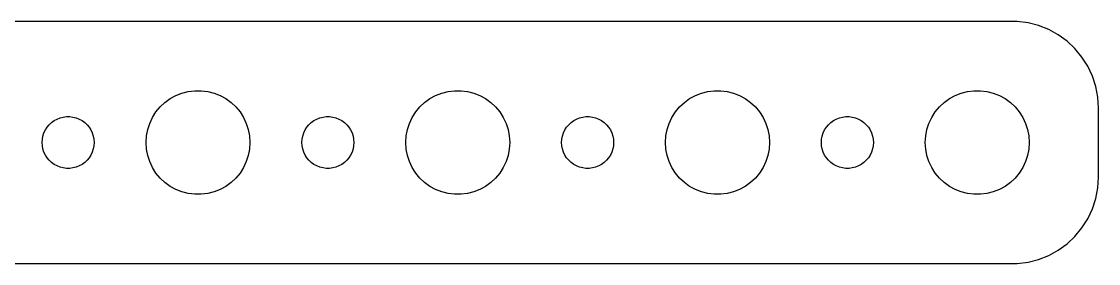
# Model space of a CAD drawing. Header units: metres. Extents: x -60 to 60, y -44 to 44.
# Drawn here: x -2.7 to 59.5, y -44.5 to -30.5 of the extents above; entities that cross this region are included whole.
import ezdxf

# ---------------------------------------------------------------- set-up
doc = ezdxf.new("R2010")
doc.units = ezdxf.units.M

msp = doc.modelspace()

# ---------------------------------------------------------------- linework, layer by layer
for p, q in [((54.8139, -30.5099), (-45.5, -30.5099)), ((55.4369, -30.5886), (54.8139, -30.5099)), ((56.0451, -30.7447), (55.4369, -30.5886)), ((56.6289, -30.9759), (56.0451, -30.7447)), ((57.1791, -31.2784), (56.6289, -30.9759)), ((57.6871, -31.6474), (57.1791, -31.2784)), ((58.1448, -32.0773), (57.6871, -31.6474)), ((58.5451, -32.5611), (58.1448, -32.0773)), ((58.8815, -33.0912), (58.5451, -32.5611)), ((59.1489, -33.6594), (58.8815, -33.0912)), ((59.3429, -34.2565), (59.1489, -33.6594)), ((5.89252, -34.967), (6.22266, -34.7855)), ((6.22266, -34.7855), (6.57294, -34.6468)), ((6.57294, -34.6468), (6.93785, -34.5531)), ((6.93785, -34.5531), (7.31161, -34.5059)), ((7.31161, -34.5059), (7.68837, -34.5059)), ((7.68837, -34.5059), (8.06213, -34.5531)), ((8.06213, -34.5531), (8.42705, -34.6468)), ((8.42705, -34.6468), (8.77733, -34.7855)), ((8.77733, -34.7855), (9.10747, -34.967)), ((20.8925, -34.967), (21.2227, -34.7855)), ((21.2227, -34.7855), (21.5729, -34.6468)), ((21.5729, -34.6468), (21.9379, -34.5531)), ((21.9379, -34.5531), (22.3116, -34.5059)), ((22.3116, -34.5059), (22.6884, -34.5059)), ((22.6884, -34.5059), (23.0621, -34.5531)), ((23.0621, -34.5531), (23.427, -34.6468)), ((23.427, -34.6468), (23.7773, -34.7855)), ((23.7773, -34.7855), (24.1075, -34.967)), ((35.8925, -34.967), (36.2227, -34.7855)), ((36.2227, -34.7855), (36.5729, -34.6468)), ((36.5729, -34.6468), (36.9379, -34.5531)), ((36.9379, -34.5531), (37.3116, -34.5059)), ((37.3116, -34.5059), (37.6884, -34.5059)), ((37.6884, -34.5059), (38.0621, -34.5531)), ((38.0621, -34.5531), (38.427, -34.6468)), ((38.427, -34.6468), (38.7773, -34.7855)), ((38.7773, -34.7855), (39.1075, -34.967)), ((50.8925, -34.967), (51.2227, -34.7855)), ((51.2227, -34.7855), (51.5729, -34.6468)), ((51.5729, -34.6468), (51.9379, -34.5531)), ((51.9379, -34.5531), (52.3116, -34.5059)), ((52.3116, -34.5059), (52.6884, -34.5059)), ((52.6884, -34.5059), (53.0621, -34.5531)), ((53.0621, -34.5531), (53.427, -34.6468)), ((53.427, -34.6468), (53.7773, -34.7855)), ((53.7773, -34.7855), (54.1075, -34.967)), ((59.4606, -34.8733), (59.3429, -34.2565)), ((5.07294, -35.7366), (5.31308, -35.4464)), ((5.31308, -35.4464), (5.58772, -35.1885)), ((5.58772, -35.1885), (5.89252, -34.967)), ((9.10747, -34.967), (9.41226, -35.1885)), ((9.41226, -35.1885), (9.6869, -35.4464)), ((9.6869, -35.4464), (9.92705, -35.7366)), ((20.0729, -35.7366), (20.3131, -35.4464)), ((20.3131, -35.4464), (20.5877, -35.1885)), ((20.5877, -35.1885), (20.8925, -34.967)), ((24.1075, -34.967), (24.4123, -35.1885)), ((24.4123, -35.1885), (24.6869, -35.4464)), ((24.6869, -35.4464), (24.927, -35.7366)), ((35.0729, -35.7366), (35.3131, -35.4464)), ((35.3131, -35.4464), (35.5877, -35.1885)), ((35.5877, -35.1885), (35.8925, -34.967)), ((39.1075, -34.967), (39.4123, -35.1885)), ((39.4123, -35.1885), (39.6869, -35.4464)), ((39.6869, -35.4464), (39.927, -35.7366)), ((50.0729, -35.7366), (50.3131, -35.4464)), ((50.3131, -35.4464), (50.5877, -35.1885)), ((50.5877, -35.1885), (50.8925, -34.967)), ((54.1075, -34.967), (54.4123, -35.1885)), ((54.4123, -35.1885), (54.6869, -35.4464)), ((54.6869, -35.4464), (54.927, -35.7366)), ((59.5, -35.5), (59.4606, -34.8733)), ((-0.46352, -36.0734), (-0.28107, -36.0266)), ((-0.28107, -36.0266), (-0.09418, -36.003)), ((-0.09418, -36.003), (0.09418, -36.003)), ((0.09418, -36.003), (0.28107, -36.0266)), ((0.28107, -36.0266), (0.46352, -36.0734)), ((4.71066, -36.3956), (4.87108, -36.0547)), ((4.87108, -36.0547), (5.07294, -35.7366)), ((9.92705, -35.7366), (10.1289, -36.0547)), ((10.1289, -36.0547), (10.2893, -36.3956)), ((14.5365, -36.0734), (14.7189, -36.0266)), ((14.7189, -36.0266), (14.9058, -36.003)), ((14.9058, -36.003), (15.0942, -36.003)), ((15.0942, -36.003), (15.2811, -36.0266)), ((15.2811, -36.0266), (15.4635, -36.0734)), ((19.7107, -36.3956), (19.8711, -36.0547)), ((19.8711, -36.0547), (20.0729, -35.7366)), ((24.927, -35.7366), (25.1289, -36.0547)), ((25.1289, -36.0547), (25.2893, -36.3956)), ((29.5365, -36.0734), (29.7189, -36.0266)), ((29.7189, -36.0266), (29.9058, -36.003)), ((29.9058, -36.003), (30.0942, -36.003)), ((30.0942, -36.003), (30.2811, -36.0266)), ((30.2811, -36.0266), (30.4635, -36.0734)), ((34.7107, -36.3956), (34.8711, -36.0547)), ((34.8711, -36.0547), (35.0729, -35.7366)), ((39.927, -35.7366), (40.1289, -36.0547)), ((40.1289, -36.0547), (40.2893, -36.3956)), ((44.5365, -36.0734), (44.7189, -36.0266)), ((44.7189, -36.0266), (44.9058, -36.003)), ((44.9058, -36.003), (45.0942, -36.003)), ((45.0942, -36.003), (45.2811, -36.0266)), ((45.2811, -36.0266), (45.4635, -36.0734)), ((49.7107, -36.3956), (49.8711, -36.0547)), ((49.8711, -36.0547), (50.0729, -35.7366)), ((54.927, -35.7366), (55.1289, -36.0547)), ((55.1289, -36.0547), (55.2893, -36.3956)), ((59.5, -39.5), (59.5, -35.5)), ((-1.31445, -36.7774), (-1.21352, -36.6183)), ((-1.21352, -36.6183), (-1.09344, -36.4732)), ((-1.09344, -36.4732), (-0.95613, -36.3442)), ((-0.95613, -36.3442), (-0.80373, -36.2335)), ((-0.80373, -36.2335), (-0.63866, -36.1428)), ((-0.63866, -36.1428), (-0.46352, -36.0734)), ((0.46352, -36.0734), (0.63866, -36.1428)), ((0.63866, -36.1428), (0.80373, -36.2335)), ((0.80373, -36.2335), (0.95613, -36.3442)), ((0.95613, -36.3442), (1.09344, -36.4732)), ((1.09344, -36.4732), (1.21352, -36.6183)), ((1.21352, -36.6183), (1.31445, -36.7774)), ((4.59424, -36.7539), (4.71066, -36.3956)), ((10.2893, -36.3956), (10.4057, -36.7539)), ((13.6855, -36.7774), (13.7865, -36.6183)), ((13.7865, -36.6183), (13.9065, -36.4732)), ((13.9065, -36.4732), (14.0439, -36.3442)), ((14.0439, -36.3442), (14.1963, -36.2335)), ((14.1963, -36.2335), (14.3613, -36.1428)), ((14.3613, -36.1428), (14.5365, -36.0734)), ((15.4635, -36.0734), (15.6387, -36.1428)), ((15.6387, -36.1428), (15.8037, -36.2335)), ((15.8037, -36.2335), (15.9561, -36.3442)), ((15.9561, -36.3442), (16.0934, -36.4732)), ((16.0934, -36.4732), (16.2135, -36.6183)), ((16.2135, -36.6183), (16.3145, -36.7774)), ((19.5942, -36.7539), (19.7107, -36.3956)), ((25.2893, -36.3956), (25.4057, -36.7539)), ((28.6855, -36.7774), (28.7865, -36.6183)), ((28.7865, -36.6183), (28.9065, -36.4732)), ((28.9065, -36.4732), (29.0439, -36.3442)), ((29.0439, -36.3442), (29.1963, -36.2335)), ((29.1963, -36.2335), (29.3613, -36.1428)), ((29.3613, -36.1428), (29.5365, -36.0734)), ((30.4635, -36.0734), (30.6387, -36.1428)), ((30.6387, -36.1428), (30.8037, -36.2335)), ((30.8037, -36.2335), (30.9561, -36.3442)), ((30.9561, -36.3442), (31.0934, -36.4732)), ((31.0934, -36.4732), (31.2135, -36.6183)), ((31.2135, -36.6183), (31.3145, -36.7774)), ((34.5942, -36.7539), (34.7107, -36.3956)), ((40.2893, -36.3956), (40.4057, -36.7539)), ((43.6855, -36.7774), (43.7865, -36.6183)), ((43.7865, -36.6183), (43.9065, -36.4732)), ((43.9065, -36.4732), (44.0439, -36.3442)), ((44.0439, -36.3442), (44.1963, -36.2335)), ((44.1963, -36.2335), (44.3613, -36.1428)), ((44.3613, -36.1428), (44.5365, -36.0734)), ((45.4635, -36.0734), (45.6387, -36.1428)), ((45.6387, -36.1428), (45.8037, -36.2335)), ((45.8037, -36.2335), (45.9561, -36.3442)), ((45.9561, -36.3442), (46.0934, -36.4732)), ((46.0934, -36.4732), (46.2135, -36.6183)), ((46.2135, -36.6183), (46.3145, -36.7774)), ((49.5942, -36.7539), (49.7107, -36.3956)), ((55.2893, -36.3956), (55.4057, -36.7539)), ((-1.5, -37.5), (-1.48816, -37.312)), ((-1.48816, -37.312), (-1.45287, -37.127)), ((-1.45287, -37.127), (-1.39465, -36.9478)), ((-1.39465, -36.9478), (-1.31445, -36.7774)), ((1.31445, -36.7774), (1.39465, -36.9478)), ((1.39465, -36.9478), (1.45287, -37.127)), ((1.45287, -37.127), (1.48816, -37.312)), ((1.48816, -37.312), (1.5, -37.5)), ((4.5, -37.5), (4.52365, -37.124)), ((4.52365, -37.124), (4.59424, -36.7539)), ((10.4057, -36.7539), (10.4763, -37.124)), ((10.4763, -37.124), (10.5, -37.5)), ((13.5, -37.5), (13.5118, -37.312)), ((13.5118, -37.312), (13.5471, -37.127)), ((13.5471, -37.127), (13.6053, -36.9478)), ((13.6053, -36.9478), (13.6855, -36.7774)), ((16.3145, -36.7774), (16.3947, -36.9478)), ((16.3947, -36.9478), (16.4529, -37.127)), ((16.4529, -37.127), (16.4882, -37.312)), ((16.4882, -37.312), (16.5, -37.5)), ((19.5, -37.5), (19.5237, -37.124)), ((19.5237, -37.124), (19.5942, -36.7539)), ((25.4057, -36.7539), (25.4763, -37.124)), ((25.4763, -37.124), (25.5, -37.5)), ((28.5, -37.5), (28.5118, -37.312)), ((28.5118, -37.312), (28.5471, -37.127)), ((28.5471, -37.127), (28.6053, -36.9478)), ((28.6053, -36.9478), (28.6855, -36.7774)), ((31.3145, -36.7774), (31.3947, -36.9478)), ((31.3947, -36.9478), (31.4529, -37.127)), ((31.4529, -37.127), (31.4882, -37.312)), ((31.4882, -37.312), (31.5, -37.5)), ((34.5, -37.5), (34.5237, -37.124)), ((34.5237, -37.124), (34.5942, -36.7539)), ((40.4057, -36.7539), (40.4763, -37.124)), ((40.4763, -37.124), (40.5, -37.5)), ((43.5, -37.5), (43.5118, -37.312)), ((43.5118, -37.312), (43.5471, -37.127)), ((43.5471, -37.127), (43.6053, -36.9478)), ((43.6053, -36.9478), (43.6855, -36.7774)), ((46.3145, -36.7774), (46.3947, -36.9478)), ((46.3947, -36.9478), (46.4529, -37.127)), ((46.4529, -37.127), (46.4882, -37.312)), ((46.4882, -37.312), (46.5, -37.5)), ((49.5, -37.5), (49.5237, -37.124)), ((49.5237, -37.124), (49.5942, -36.7539)), ((55.4057, -36.7539), (55.4763, -37.124)), ((55.4763, -37.124), (55.5, -37.5)), ((-1.48816, -37.688), (-1.5, -37.5)), ((-1.45287, -37.873), (-1.48816, -37.688)), ((-1.39465, -38.0522), (-1.45287, -37.873)), ((1.45287, -37.873), (1.39465, -38.0522)), ((1.48816, -37.688), (1.45287, -37.873)), ((1.5, -37.5), (1.48816, -37.688)), ((4.52365, -37.876), (4.5, -37.5)), ((4.59424, -38.2461), (4.52365, -37.876)), ((10.4763, -37.876), (10.4057, -38.2461)), ((10.5, -37.5), (10.4763, -37.876)), ((13.5118, -37.688), (13.5, -37.5)), ((13.5471, -37.873), (13.5118, -37.688)), ((13.6053, -38.0522), (13.5471, -37.873)), ((16.4529, -37.873), (16.3947, -38.0522)), ((16.4882, -37.688), (16.4529, -37.873)), ((16.5, -37.5), (16.4882, -37.688)), ((19.5237, -37.876), (19.5, -37.5)), ((19.5942, -38.2461), (19.5237, -37.876)), ((25.4763, -37.876), (25.4057, -38.2461)), ((25.5, -37.5), (25.4763, -37.876)), ((28.5118, -37.688), (28.5, -37.5)), ((28.5471, -37.873), (28.5118, -37.688)), ((28.6053, -38.0522), (28.5471, -37.873)), ((31.4529, -37.873), (31.3947, -38.0522)), ((31.4882, -37.688), (31.4529, -37.873)), ((31.5, -37.5), (31.4882, -37.688)), ((34.5237, -37.876), (34.5, -37.5)), ((34.5942, -38.2461), (34.5237, -37.876)), ((40.4763, -37.876), (40.4057, -38.2461)), ((40.5, -37.5), (40.4763, -37.876)), ((43.5118, -37.688), (43.5, -37.5)), ((43.5471, -37.873), (43.5118, -37.688)), ((43.6053, -38.0522), (43.5471, -37.873)), ((46.4529, -37.873), (46.3947, -38.0522)), ((46.4882, -37.688), (46.4529, -37.873)), ((46.5, -37.5), (46.4882, -37.688)), ((49.5237, -37.876), (49.5, -37.5)), ((49.5942, -38.2461), (49.5237, -37.876)), ((55.4763, -37.876), (55.4057, -38.2461)), ((55.5, -37.5), (55.4763, -37.876)), ((-1.31445, -38.2226), (-1.39465, -38.0522)), ((-1.21352, -38.3817), (-1.31445, -38.2226)), ((-1.09344, -38.5268), (-1.21352, -38.3817)), ((-0.95613, -38.6558), (-1.09344, -38.5268)), ((1.09344, -38.5268), (0.95613, -38.6558)), ((1.21352, -38.3817), (1.09344, -38.5268)), ((1.31445, -38.2226), (1.21352, -38.3817)), ((1.39465, -38.0522), (1.31445, -38.2226)), ((4.71066, -38.6044), (4.59424, -38.2461)), ((10.4057, -38.2461), (10.2893, -38.6044)), ((13.6855, -38.2226), (13.6053, -38.0522)), ((13.7865, -38.3817), (13.6855, -38.2226)), ((13.9065, -38.5268), (13.7865, -38.3817)), ((14.0439, -38.6558), (13.9065, -38.5268)), ((16.0934, -38.5268), (15.9561, -38.6558)), ((16.2135, -38.3817), (16.0934, -38.5268)), ((16.3145, -38.2226), (16.2135, -38.3817)), ((16.3947, -38.0522), (16.3145, -38.2226)), ((19.7107, -38.6044), (19.5942, -38.2461)), ((25.4057, -38.2461), (25.2893, -38.6044)), ((28.6855, -38.2226), (28.6053, -38.0522)), ((28.7865, -38.3817), (28.6855, -38.2226)), ((28.9065, -38.5268), (28.7865, -38.3817)), ((29.0439, -38.6558), (28.9065, -38.5268)), ((31.0934, -38.5268), (30.9561, -38.6558)), ((31.2135, -38.3817), (31.0934, -38.5268)), ((31.3145, -38.2226), (31.2135, -38.3817)), ((31.3947, -38.0522), (31.3145, -38.2226)), ((34.7107, -38.6044), (34.5942, -38.2461)), ((40.4057, -38.2461), (40.2893, -38.6044)), ((43.6855, -38.2226), (43.6053, -38.0522)), ((43.7865, -38.3817), (43.6855, -38.2226)), ((43.9065, -38.5268), (43.7865, -38.3817)), ((44.0439, -38.6558), (43.9065, -38.5268)), ((46.0934, -38.5268), (45.9561, -38.6558)), ((46.2135, -38.3817), (46.0934, -38.5268)), ((46.3145, -38.2226), (46.2135, -38.3817)), ((46.3947, -38.0522), (46.3145, -38.2226)), ((49.7107, -38.6044), (49.5942, -38.2461)), ((55.4057, -38.2461), (55.2893, -38.6044)), ((-0.80373, -38.7665), (-0.95613, -38.6558)), ((-0.63866, -38.8572), (-0.80373, -38.7665)), ((-0.46352, -38.9266), (-0.63866, -38.8572)), ((-0.28107, -38.9734), (-0.46352, -38.9266)), ((-0.09418, -38.997), (-0.28107, -38.9734)), ((0.09418, -38.997), (-0.09418, -38.997)), ((0.28107, -38.9734), (0.09418, -38.997)), ((0.46352, -38.9266), (0.28107, -38.9734)), ((0.63866, -38.8572), (0.46352, -38.9266)), ((0.80373, -38.7665), (0.63866, -38.8572)), ((0.95613, -38.6558), (0.80373, -38.7665)), ((4.87108, -38.9453), (4.71066, -38.6044)), ((5.07294, -39.2634), (4.87108, -38.9453)), ((10.1289, -38.9453), (9.92705, -39.2634)), ((10.2893, -38.6044), (10.1289, -38.9453)), ((14.1963, -38.7665), (14.0439, -38.6558)), ((14.3613, -38.8572), (14.1963, -38.7665)), ((14.5365, -38.9266), (14.3613, -38.8572)), ((14.7189, -38.9734), (14.5365, -38.9266)), ((14.9058, -38.997), (14.7189, -38.9734)), ((15.0942, -38.997), (14.9058, -38.997)), ((15.2811, -38.9734), (15.0942, -38.997)), ((15.4635, -38.9266), (15.2811, -38.9734)), ((15.6387, -38.8572), (15.4635, -38.9266)), ((15.8037, -38.7665), (15.6387, -38.8572)), ((15.9561, -38.6558), (15.8037, -38.7665)), ((19.8711, -38.9453), (19.7107, -38.6044)), ((20.0729, -39.2634), (19.8711, -38.9453)), ((25.1289, -38.9453), (24.927, -39.2634)), ((25.2893, -38.6044), (25.1289, -38.9453)), ((29.1963, -38.7665), (29.0439, -38.6558)), ((29.3613, -38.8572), (29.1963, -38.7665)), ((29.5365, -38.9266), (29.3613, -38.8572)), ((29.7189, -38.9734), (29.5365, -38.9266)), ((29.9058, -38.997), (29.7189, -38.9734)), ((30.0942, -38.997), (29.9058, -38.997)), ((30.2811, -38.9734), (30.0942, -38.997)), ((30.4635, -38.9266), (30.2811, -38.9734)), ((30.6387, -38.8572), (30.4635, -38.9266)), ((30.8037, -38.7665), (30.6387, -38.8572)), ((30.9561, -38.6558), (30.8037, -38.7665)), ((34.8711, -38.9453), (34.7107, -38.6044)), ((35.0729, -39.2634), (34.8711, -38.9453)), ((40.1289, -38.9453), (39.927, -39.2634)), ((40.2893, -38.6044), (40.1289, -38.9453)), ((44.1963, -38.7665), (44.0439, -38.6558)), ((44.3613, -38.8572), (44.1963, -38.7665)), ((44.5365, -38.9266), (44.3613, -38.8572)), ((44.7189, -38.9734), (44.5365, -38.9266)), ((44.9058, -38.997), (44.7189, -38.9734)), ((45.0942, -38.997), (44.9058, -38.997)), ((45.2811, -38.9734), (45.0942, -38.997)), ((45.4635, -38.9266), (45.2811, -38.9734)), ((45.6387, -38.8572), (45.4635, -38.9266)), ((45.8037, -38.7665), (45.6387, -38.8572)), ((45.9561, -38.6558), (45.8037, -38.7665)), ((49.8711, -38.9453), (49.7107, -38.6044)), ((50.0729, -39.2634), (49.8711, -38.9453)), ((55.1289, -38.9453), (54.927, -39.2634)), ((55.2893, -38.6044), (55.1289, -38.9453)), ((5.31308, -39.5536), (5.07294, -39.2634)), ((5.58772, -39.8115), (5.31308, -39.5536)), ((9.6869, -39.5536), (9.41226, -39.8115)), ((9.92705, -39.2634), (9.6869, -39.5536)), ((20.3131, -39.5536), (20.0729, -39.2634)), ((20.5877, -39.8115), (20.3131, -39.5536)), ((24.6869, -39.5536), (24.4123, -39.8115)), ((24.927, -39.2634), (24.6869, -39.5536)), ((35.3131, -39.5536), (35.0729, -39.2634)), ((35.5877, -39.8115), (35.3131, -39.5536)), ((39.6869, -39.5536), (39.4123, -39.8115)), ((39.927, -39.2634), (39.6869, -39.5536)), ((50.3131, -39.5536), (50.0729, -39.2634)), ((50.5877, -39.8115), (50.3131, -39.5536)), ((54.6869, -39.5536), (54.4123, -39.8115)), ((54.927, -39.2634), (54.6869, -39.5536)), ((59.4606, -40.1267), (59.5, -39.5)), ((5.89252, -40.033), (5.58772, -39.8115)), ((6.22266, -40.2145), (5.89252, -40.033)), ((6.57294, -40.3532), (6.22266, -40.2145)), ((6.93785, -40.4469), (6.57294, -40.3532)), ((8.42705, -40.3532), (8.06213, -40.4469)), ((8.77733, -40.2145), (8.42705, -40.3532)), ((9.10747, -40.033), (8.77733, -40.2145)), ((9.41226, -39.8115), (9.10747, -40.033)), ((20.8925, -40.033), (20.5877, -39.8115)), ((21.2227, -40.2145), (20.8925, -40.033)), ((21.5729, -40.3532), (21.2227, -40.2145)), ((21.9379, -40.4469), (21.5729, -40.3532)), ((23.427, -40.3532), (23.0621, -40.4469)), ((23.7773, -40.2145), (23.427, -40.3532)), ((24.1075, -40.033), (23.7773, -40.2145)), ((24.4123, -39.8115), (24.1075, -40.033)), ((35.8925, -40.033), (35.5877, -39.8115)), ((36.2227, -40.2145), (35.8925, -40.033)), ((36.5729, -40.3532), (36.2227, -40.2145)), ((36.9379, -40.4469), (36.5729, -40.3532)), ((38.427, -40.3532), (38.0621, -40.4469)), ((38.7773, -40.2145), (38.427, -40.3532)), ((39.1075, -40.033), (38.7773, -40.2145)), ((39.4123, -39.8115), (39.1075, -40.033)), ((50.8925, -40.033), (50.5877, -39.8115)), ((51.2227, -40.2145), (50.8925, -40.033)), ((51.5729, -40.3532), (51.2227, -40.2145)), ((51.9379, -40.4469), (51.5729, -40.3532)), ((53.427, -40.3532), (53.0621, -40.4469)), ((53.7773, -40.2145), (53.427, -40.3532)), ((54.1075, -40.033), (53.7773, -40.2145)), ((54.4123, -39.8115), (54.1075, -40.033)), ((59.3429, -40.7434), (59.4606, -40.1267)), ((7.31161, -40.4941), (6.93785, -40.4469)), ((7.68837, -40.4941), (7.31161, -40.4941)), ((8.06213, -40.4469), (7.68837, -40.4941)), ((22.3116, -40.4941), (21.9379, -40.4469)), ((22.6884, -40.4941), (22.3116, -40.4941)), ((23.0621, -40.4469), (22.6884, -40.4941)), ((37.3116, -40.4941), (36.9379, -40.4469)), ((37.6884, -40.4941), (37.3116, -40.4941)), ((38.0621, -40.4469), (37.6884, -40.4941)), ((52.3116, -40.4941), (51.9379, -40.4469)), ((52.6884, -40.4941), (52.3116, -40.4941)), ((53.0621, -40.4469), (52.6884, -40.4941)), ((59.1489, -41.3406), (59.3429, -40.7434)), ((58.8815, -41.9088), (59.1489, -41.3406)), ((58.5451, -42.4389), (58.8815, -41.9088)), ((58.1448, -42.9227), (58.5451, -42.4389)), ((57.1791, -43.7216), (57.6871, -43.3526)), ((57.6871, -43.3526), (58.1448, -42.9227)), ((56.0451, -44.2553), (56.6289, -44.0241)), ((56.6289, -44.0241), (57.1791, -43.7216)), ((-54.8139, -44.4901), (54.8139, -44.4901)), ((54.8139, -44.4901), (55.4369, -44.4114)), ((55.4369, -44.4114), (56.0451, -44.2553))]:
    msp.add_line(p, q)

doc.saveas('drawing.dxf')
